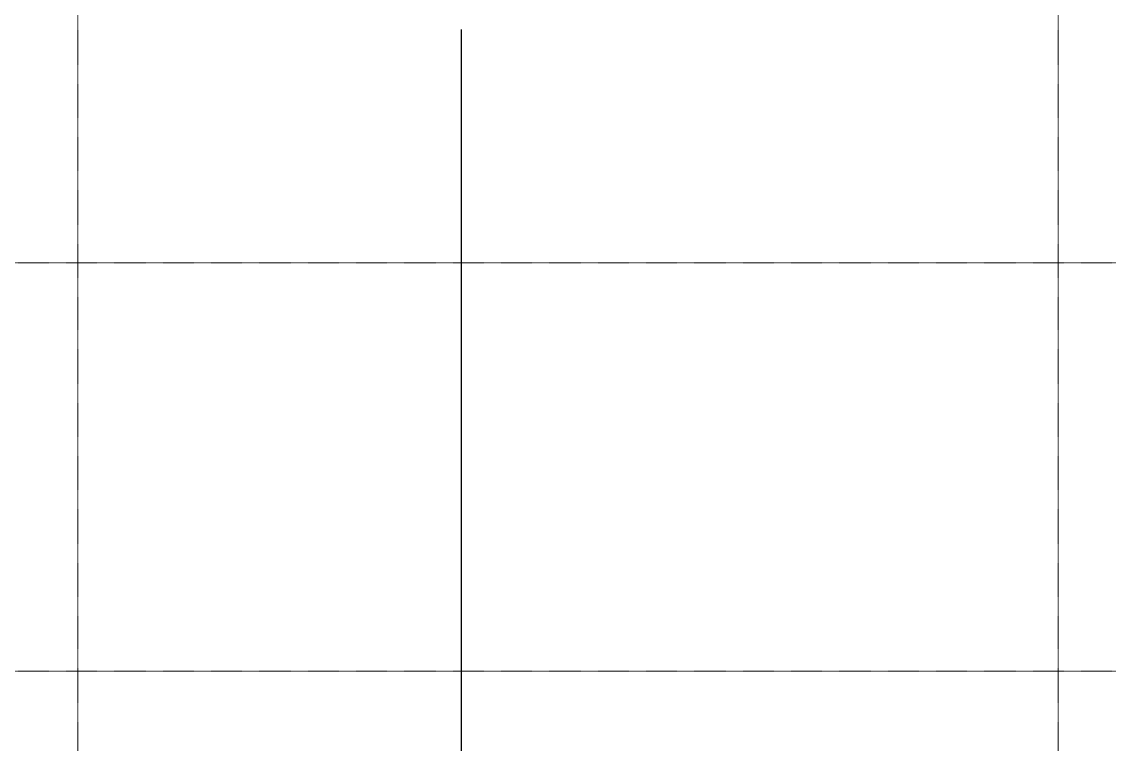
# Model space of a CAD drawing. Header units: millimetres. Extents: x -962357 to -591933, y -35273 to 59420.
# Drawn here: x -697972 to -687172, y 11467 to 18647 of the extents above; entities that cross this region are included whole.
import ezdxf

# ---------------------------------------------------------------- set-up
doc = ezdxf.new("R2010")
doc.units = ezdxf.units.MM
doc.linetypes.add('DPA_Grid _ Level 100', pattern=[10, 5.5, -1.6, 1.3, -1.6])
doc.layers.add('A-ROOM-IDEN', color=3, linetype='Continuous', lineweight=25)
doc.layers.add('S-GRID', color=251, linetype='Continuous', lineweight=9)

msp = doc.modelspace()

# ---------------------------------------------------------------- linework, layer by layer
at = {"layer": 'A-ROOM-IDEN'}
msp.add_line((-693604.2, 6687.2), (-693604.2, 18570.5), dxfattribs=at)
at = {"layer": 'S-GRID', "linetype": 'DPA_Grid _ Level 100'}
for p, q in [((-687680, -30741.3), (-687680, 54920.2)), ((-697415, -30741.3), (-697415, 53532.8)), ((-601518.7, 16253), (-954682, 16253)), ((-601518.7, 12195), (-957857, 12195))]:
    msp.add_line(p, q, dxfattribs=at)

doc.saveas('drawing.dxf')
